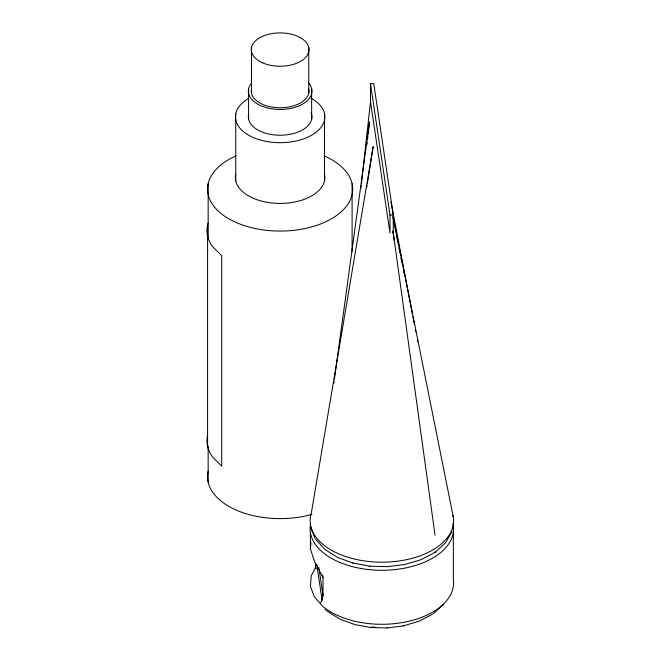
<?xml version="1.0" encoding="UTF-8"?>
<svg xmlns="http://www.w3.org/2000/svg" width="661" height="661" viewBox="0 0 661 661"><rect width="100%" height="100%" fill="white"/><g stroke="black" fill="none" stroke-linecap="round" stroke-linejoin="round"><path stroke-width="0.99" d="M320.527 603.766L323.039 595.594L323.039 577.607L314.421 561.453L310.397 548.688L310.976 542.367M360.898 188.319L361.237 185.262M361.46 183.221L370.499 101.687L370.499 83.699L373.738 83.542L393.245 214.891L393.245 232.87L435.045 535.154M366.938 144.445L367.177 142.396M367.524 139.314L367.88 136.24M368.111 134.191L369.524 121.88L334.392 379.356M453.347 525.33L453.347 579.325A71.735 41.42 0 0 1 406.292 621.811A71.735 41.42 0 0 1 323.039 606.558L314.421 596.966L310.397 586.406L311.248 575.599L315.264 568.295L315.851 563.304M333.83 383.446L334.111 381.405M366.789 187.237L367.103 185.204M367.425 183.163L373.176 146.502L311.248 513.506A71.735 41.42 0 0 0 380.315 562.181A71.735 41.42 0 0 0 452.983 515.283M451.711 531.923L445.555 542.846L435.078 552.299L421.164 559.66L404.904 564.477L387.652 566.667L369.83 566.18M443.895 604.204L433.467 613.54M435.078 552.299L435.665 551.778M432.625 614.094L419.157 621.183L403.177 625.926M326.551 610.739L339.903 619.109L354.767 624.587L370.895 627.52L387.329 627.933M387.222 627.95L403.623 625.868M370.499 83.699L390.007 215.048L393.245 214.891M315.264 568.295L317.338 568.187L322.155 600.626M315.173 538.682L324.824 549.415L337.647 557.471L353.172 563.122M352.743 563.048L370.011 566.204M324.931 609.293L325.708 610.053M310.744 527.313L314.743 537.823M393.014 216.238L453.347 517.233M392.981 217.386L395.947 232.589M396.344 234.614L397.922 242.719M398.905 247.784L399.897 252.857M400.88 257.922L401.871 262.987M403.45 271.093L403.846 273.125M390.932 201.936L412.497 314.52M412.885 316.553L414.447 324.667M415.414 329.74L415.802 331.764M417.355 339.878L417.744 341.911M392.948 230.863L393.245 232.87M392.907 231.449L394.229 240.315M370.499 101.687L390.007 233.036L390.007 215.048M322.651 575.029L323.039 577.607M318.85 567.411L323.039 595.594M317.247 565.221L317.338 568.187M352.098 183.684L352.098 251.312M324.493 113.494L324.493 180.957M311.653 88.706L311.653 119.261M310.397 532.402L310.397 548.688M308.753 47.402L308.753 93.275M251.502 47.402L251.502 93.275M248.594 88.706L248.594 119.261M235.762 113.494L235.762 180.957M208.157 183.684L208.157 237.919M208.157 446.109L208.157 482.183M207.587 224.996L207.587 446.332M452.983 523.38A71.735 41.42 0 0 1 382.868 570.278A71.735 41.42 0 0 1 310.53 524.52M375.663 627.306A58.308 33.661 0 0 1 371.647 626.975M311.967 514.374A72.586 41.907 0 0 1 237.72 510.73A72.586 41.907 0 0 1 208.157 471.243M324.32 155.905A72.586 41.907 0 0 1 333.648 217.469A72.586 41.907 0 0 1 226.607 217.469A72.586 41.907 0 0 1 235.936 155.905M324.493 174.207A44.75 25.837 0 0 1 280.124 203.414A44.75 25.837 0 0 1 235.762 174.207M311.05 112.585A31.802 18.359 0 0 1 281.793 135.199A31.802 18.359 0 0 1 248.594 114.469M308.34 82.625A31.802 18.359 0 0 1 281.512 109.445A31.802 18.359 0 0 1 250.75 84.079M208.066 223.203A72.586 41.907 0 0 0 212.495 246.512L221.716 255.724L221.716 466.121L212.495 456.9A72.586 41.907 0 0 1 207.587 435.392M310.926 98.125A44.75 25.837 0 0 1 312.322 134.811A44.75 25.837 0 0 1 248.767 135.29A44.75 25.837 0 0 1 248.486 98.596M308.753 88.929A28.877 16.674 0 0 1 280.124 107.776A28.877 16.674 0 0 1 251.502 88.929M262.549 62.803A28.877 16.674 0 0 0 308.753 51.756A28.877 16.674 0 0 0 269.077 34.174A28.877 16.674 0 0 0 262.549 62.803"/></g></svg>
